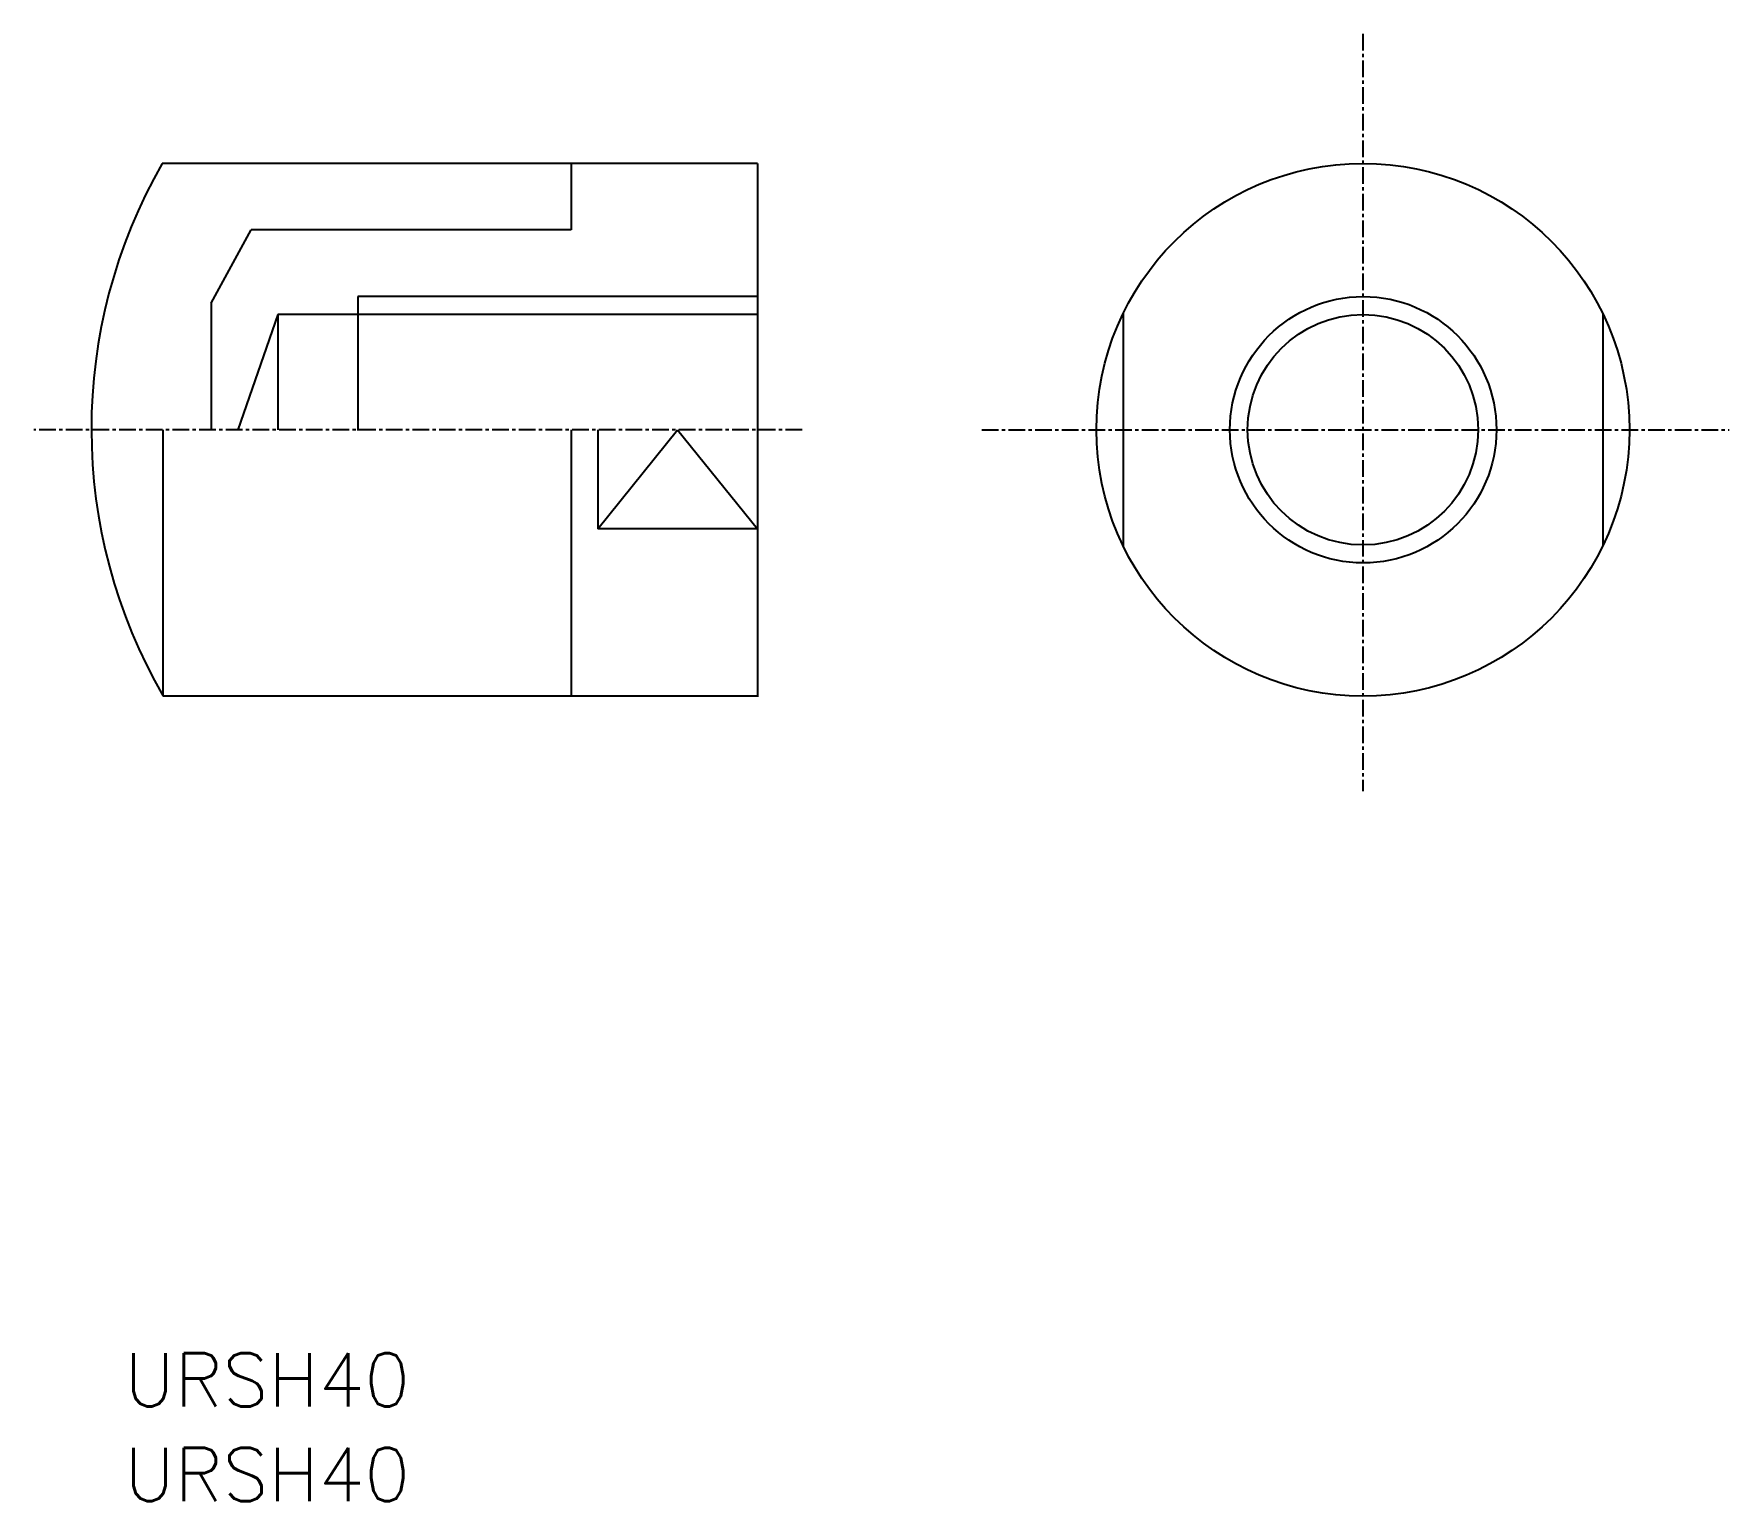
# Model space of a CAD drawing. Extents: x -54 to 73, y -80 to 30.
import ezdxf

# ---------------------------------------------------------------- set-up
doc = ezdxf.new("R2010")
doc.units = 0
doc.linetypes.add('CENTER', pattern=[2, 1.25, -0.25, 0.25, -0.25])
doc.layers.get('0').update_dxf_attribs({"linetype": 'CONTINUOUS'})
doc.layers.add('CENTER', color=1, linetype='CENTER')
doc.styles.get("Standard").update_dxf_attribs({"font": 'txt.shx'})

msp = doc.modelspace()

# ---------------------------------------------------------------- linework, layer by layer
at = {"color": 7, "linetype": 'CONTINUOUS'}
for p, q in [((0.53, 20), (-44.15, 20)), ((0.53, 20), (0.53, -20.05)), ((27.96, 8.72), (27.96, -8.72)), ((63.96, 8.72), (63.96, -8.72)), ((-44.08, -20), (-44.08, 0)), ((-13.47, 0), (-13.47, -20.05)), ((-11.47, 0), (-11.47, -7.44)), ((-11.47, -7.44), (-5.47, 0)), ((-5.47, 0), (0.53, -7.44)), ((0.53, -7.44), (-11.47, -7.44)), ((0.53, -20), (-44.08, -20))]:
    msp.add_line(p, q, dxfattribs=at)
at = {"color": 3}
for p, q in [((-13.47, 20), (-13.47, 15)), ((-40.47, 9.5), (-37.47, 15)), ((-40.47, 9.5), (-40.47, 0)), ((-29.47, 10), (-29.47, -0.05)), ((-35.47, 8.65), (-38.47, 0)), ((-35.47, 8.65), (-35.47, 0))]:
    msp.add_line(p, q, dxfattribs=at)
at = {"color": 3, "linetype": 'CONTINUOUS'}
for p, q in [((-13.47, 15), (-37.47, 15)), ((0.53, 10), (-29.47, 10)), ((0.53, 8.65), (-35.47, 8.65))]:
    msp.add_line(p, q, dxfattribs=at)
at = {"color": 7, "linetype": 'CONTINUOUS'}
for radius in [20, 8.65]:
    msp.add_circle((45.96, 0), radius, dxfattribs=at)
at = {"color": 3}
msp.add_circle((45.98, 0), 10, dxfattribs=at)
at = {"color": 7, "linetype": 'CONTINUOUS'}
msp.add_arc((-9.47, 0.06), 40, 150.1034, 210.1035, dxfattribs=at)
at = {"layer": 'CENTER', "color": 1, "linetype": 'CENTER'}
for p, q in [((45.96, 29.72), (45.96, -27.14)), ((3.87, 0), (-53.78, 0)), ((17.36, 0), (73.44, 0))]:
    msp.add_line(p, q, dxfattribs=at)

# ---------------------------------------------------------------- texts
for p in [(-46.99, -73.33), (-46.99, -80.44)]:
    msp.add_text('URSH40', height=4).set_placement(p)

doc.saveas('drawing.dxf')
